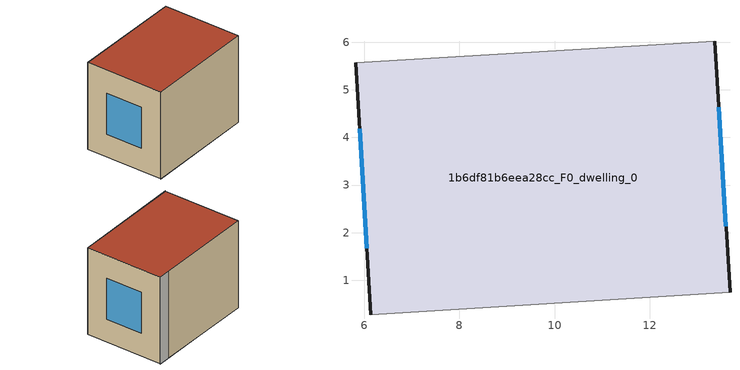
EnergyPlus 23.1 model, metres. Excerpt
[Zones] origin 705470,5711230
1b6df81b6eea28cc_F0_dwelling_0
 floor ground (EU_floor_Construction): 13.68,0.75 13.36,6.02 5.82,5.57 6.15,0.28 z0
 wall outside (EU_wall_Construction): 13.36,6.02 13.68,0.75 / 6.15,0.28 5.82,5.57 z0:6
 wall adiabatic (EU_wall_Construction): 5.82,5.57 13.36,6.02 / 13.68,0.75 6.15,0.28 z0:6
 window (EU_Window_Construction): 13.44,4.63 13.59,2.14 / 6.06,1.67 5.91,4.18 z1.58:4.42
 roof outside (EU_roof_Construction): 13.36,6.02 13.68,0.75 6.15,0.28 5.82,5.57 z6
shading: 6.14,0.28 13.68,0.75 / 13.36,6.02 5.81,5.56 z0:6
[Building]
EU S2 Campaign: North Axis=0; Terrain=City; Solar Distribution=FullExterior
[Site:Location]
London: Latitude=51.5; Longitude=-0.5; Time Zone=0; Elevation=25
[SizingPeriod:WeatherFileDays]
AnnualSizingPeriod: Begin Month=1; Begin Day of Month=1; End Month=12; End Day of Month=31; Day of Week for Start Day=Monday; Use Weather File Daylight Saving Period=No; Use Weather File Rain and Snow Indicators=No
[MATERIAL]
EU_InternalMass_Material: Roughness=MediumRough; Thickness=0.1; Conductivity=1; Density=1800; Specific Heat=900; Thermal Absorptance=0.9; Solar Absorptance=0.7; Visible Absorptance=0.7
[MATERIAL:NOMASS] Roughness=MediumRough; Thermal Absorptance=0.9; Solar Absorptance=0.7; Visible Absorptance=0.7
Name | Thermal Resistance
EU_wall_NoMass | 0.555556
EU_roof_NoMass | 0.510204
EU_floor_NoMass | 1.68919
[WINDOWMATERIAL:SIMPLEGLAZINGSYSTEM]
EU_Window_SimpleGlazing: UFactor=3.96; Solar Heat Gain Coefficient=0.85; Visible Transmittance=0.85
[CONSTRUCTION]
EU_wall_Construction: EU_wall_NoMass
EU_roof_Construction: EU_roof_NoMass
EU_floor_Construction: EU_floor_NoMass
EU_InternalMass_Construction: EU_InternalMass_Material
EU_Window_Construction: EU_Window_SimpleGlazing
[ZONE]
1b6df81b6eea28cc_F0_dwelling_0: Type=1; Multiplier=1; Ceiling Height=autocalculate; Volume=239.43; Floor Area=autocalculate; Part of Total Floor Area=Yes
[INTERNALMASS]
1b6df81b6eea28cc_F0_dwelling_0_EU_InternalMass: Construction=EU_InternalMass_Construction; Zone or ZoneList=1b6df81b6eea28cc_F0_dwelling_0; Surface Area=39.9052
[OTHEREQUIPMENT]
EU_Step8_InternalGain_1b6df81b6eea28cc_F0_dwelling_0_f000: Fuel Type=Electricity; Zone or ZoneList or Space or SpaceList=1b6df81b6eea28cc_F0_dwelling_0; Schedule=EU_Step8_GainSchedule_1b6df81b6eea28cc_F0_dwelling_0_f000; Design Level Calculation Method=Watts/Area; Power per Zone Floor Area=1; Fraction Latent=0; Fraction Radiant=0; Fraction Lost=0; Carbon Dioxide Generation Rate=0; EndUse Subcategory=EU_Step8_InternalGains
[ZONEVENTILATION:DESIGNFLOWRATE]
EU_ConstantAir_1b6df81b6eea28cc_F0_dwelling_0: Zone or ZoneList or Space or SpaceList=1b6df81b6eea28cc_F0_dwelling_0; Schedule=EU_AlwaysOn; Design Flow Rate Calculation Method=AirChanges/Hour; Air Changes per Hour=0.48; Ventilation Type=Natural; Fan Pressure Rise=0; Fan Total Efficiency=1; Constant Term Coefficient=1; Temperature Term Coefficient=0; Velocity Term Coefficient=0; Velocity Squared Term Coefficient=0; Minimum Indoor Temperature=-100; Maximum Indoor Temperature=100; Delta Temperature=-100; Minimum Outdoor Temperature=-100; Maximum Outdoor Temperature=100; Maximum Wind Speed=40
[HVACTEMPLATE:THERMOSTAT]
EU_HeatOnly_1b6df81b6eea28cc_F0_dwelling_0: Constant Heating Setpoint=20; Constant Cooling Setpoint=50
[HVACTEMPLATE:ZONE:IDEALLOADSAIRSYSTEM]
1b6df81b6eea28cc_F0_dwelling_0: Template Thermostat=EU_HeatOnly_1b6df81b6eea28cc_F0_dwelling_0; System Availability Schedule=EU_AlwaysOn; Maximum Heating Supply Air Temperature=50; Minimum Cooling Supply Air Temperature=13; Maximum Heating Supply Air Humidity Ratio=0.0156; Minimum Cooling Supply Air Humidity Ratio=0.0077; Heating Limit=NoLimit; Cooling Limit=NoLimit; Heating Availability Schedule=EU_AlwaysOn; Cooling Availability Schedule=EU_CoolingOff; Dehumidification Control Type=ConstantSensibleHeatRatio; Cooling Sensible Heat Ratio=0.7; Dehumidification Setpoint=60; Humidification Control Type=None; Humidification Setpoint=30; Outdoor Air Method=None; Outdoor Air Flow Rate per Person=0.00944; Outdoor Air Flow Rate per Zone Floor Area=0; Outdoor Air Flow Rate per Zone=0; Demand Controlled Ventilation Type=None; Outdoor Air Economizer Type=NoEconomizer; Heat Recovery Type=None; Sensible Heat Recovery Effectiveness=0.7; Latent Heat Recovery Effectiveness=0.65
[SIZING:ZONE]
1b6df81b6eea28cc_F0_dwelling_0: Zone Cooling Design Supply Air Temperature Input Method=SupplyAirTemperature; Zone Cooling Design Supply Air Temperature=13; Zone Heating Design Supply Air Temperature Input Method=SupplyAirTemperature; Zone Heating Design Supply Air Temperature=50; Zone Cooling Design Supply Air Humidity Ratio=0.008; Zone Heating Design Supply Air Humidity Ratio=0.008; Cooling Design Air Flow Method=DesignDay; Cooling Design Air Flow Rate=0; Cooling Minimum Air Flow per Zone Floor Area=0.000762; Cooling Minimum Air Flow=0; Cooling Minimum Air Flow Fraction=0.2; Heating Design Air Flow Method=DesignDay; Heating Design Air Flow Rate=0; Heating Maximum Air Flow per Zone Floor Area=0.002032; Heating Maximum Air Flow=0.141576; Heating Maximum Air Flow Fraction=0.3; Account for Dedicated Outdoor Air System=No; Dedicated Outdoor Air System Control Strategy=NeutralSupplyAir; Dedicated Outdoor Air Low Setpoint Temperature for Design=autosize; Dedicated Outdoor Air High Setpoint Temperature for Design=autosize; Zone Load Sizing Method=Sensible Load Only No Latent Load; Zone Latent Cooling Design Supply Air Humidity Ratio Input Method=HumidityRatioDifference; Zone Cooling Design Supply Air Humidity Ratio Difference=0.005; Zone Latent Heating Design Supply Air Humidity Ratio Input Method=HumidityRatioDifference; Zone Humidification Design Supply Air Humidity Ratio Difference=0.005
[SCHEDULE:CONSTANT]
Name | Hourly Value
EU_AlwaysOn | 1
EU_CoolingOff | 0
[SCHEDULE:FILE]
EU_Step8_GainSchedule_1b6df81b6eea28cc_F0_dwelling_0_f000: File=../../schedules/1b6df81b6eea28cc/1b6df81b6eea28cc_F0_dwelling_0_f000_gain.csv; Column Number=1; Rows to Skip at Top=0; Number of Hours of Data=8760; Column Separator=Comma; Interpolate to Timestep=No; Minutes per Item=60; Adjust Schedule for Daylight Savings=Yes
